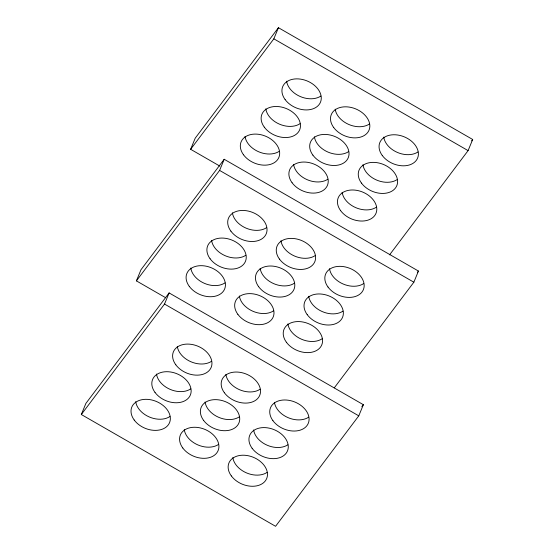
<?xml version="1.0" encoding="UTF-8"?>
<svg xmlns="http://www.w3.org/2000/svg" width="554" height="554" viewBox="0 0 554 554"><rect width="100%" height="100%" fill="white"/><g stroke="black" fill="none" stroke-linecap="round" stroke-linejoin="round"><path stroke-width="0.83" d="M81.313 414.517L85.905 403.381L169.115 292.921L363.369 404.704L358.777 415.839L275.573 526.3L81.313 414.517L164.524 304.056L169.115 292.921M165.646 297.706L136.402 280.878L140.986 269.736L224.197 159.282L418.45 271.058L413.859 282.201L334.297 387.828M219.883 166.131L190.631 149.296L195.223 138.161L278.427 27.7L472.687 139.483L468.095 150.619L389.566 254.868M136.402 280.878L219.606 170.417L224.197 159.282M190.631 149.296L273.842 38.835L278.427 27.7M471.648 140.861L472.687 139.483M417.411 272.443L418.45 271.058M361.81 406.774L363.369 404.704M273.842 38.835L468.095 150.619M219.606 170.417L413.859 282.201M164.524 304.056L358.777 415.839M218.491 444.467A20.422 14.543 22.4 0 1 197.799 444.89A20.422 14.543 22.4 0 1 184.267 429.606M267.056 472.417A20.422 14.543 22.4 0 1 246.364 472.839A20.422 14.543 22.4 0 1 232.832 457.556M260.096 389.24A20.422 14.543 22.4 0 1 239.404 389.663A20.422 14.543 22.4 0 1 225.873 374.379M169.926 416.525A20.422 14.543 22.4 0 1 149.234 416.947A20.422 14.543 22.4 0 1 135.702 401.664M190.728 388.908A20.422 14.543 22.4 0 1 170.036 389.33A20.422 14.543 22.4 0 1 156.505 374.047M211.531 361.298A20.422 14.543 22.4 0 1 190.839 361.72A20.422 14.543 22.4 0 1 177.308 346.43M308.661 417.183A20.422 14.543 22.4 0 1 287.969 417.605A20.422 14.543 22.4 0 1 274.438 402.322M239.293 416.857A20.422 14.543 22.4 0 1 218.601 417.28A20.422 14.543 22.4 0 1 205.07 401.996M287.858 444.8A20.422 14.543 22.4 0 1 267.166 445.222A20.422 14.543 22.4 0 1 253.635 429.939M273.572 310.829A20.422 14.543 22.4 0 1 252.88 311.251A20.422 14.543 22.4 0 1 239.356 295.968M322.137 338.771A20.422 14.543 22.4 0 1 301.445 339.193A20.422 14.543 22.4 0 1 287.914 323.91M315.178 255.595A20.422 14.543 22.4 0 1 294.486 256.017A20.422 14.543 22.4 0 1 280.954 240.734M225.014 282.879A20.422 14.543 22.4 0 1 204.315 283.302A20.422 14.543 22.4 0 1 190.791 268.018M245.817 255.269A20.422 14.543 22.4 0 1 225.118 255.692A20.422 14.543 22.4 0 1 211.593 240.408M266.613 227.652A20.422 14.543 22.4 0 1 245.921 228.075A20.422 14.543 22.4 0 1 232.389 212.791M363.743 283.544A20.422 14.543 22.4 0 1 343.051 283.967A20.422 14.543 22.4 0 1 329.519 268.683M294.375 283.212A20.422 14.543 22.4 0 1 273.683 283.634A20.422 14.543 22.4 0 1 260.151 268.351M342.94 311.161A20.422 14.543 22.4 0 1 322.248 311.583A20.422 14.543 22.4 0 1 308.716 296.293M327.809 179.247A20.422 14.543 22.4 0 1 307.117 179.669A20.422 14.543 22.4 0 1 293.585 164.386M376.374 207.196A20.422 14.543 22.4 0 1 355.682 207.618A20.422 14.543 22.4 0 1 342.15 192.328M369.414 124.02A20.422 14.543 22.4 0 1 348.722 124.442A20.422 14.543 22.4 0 1 335.191 109.159M279.244 151.304A20.422 14.543 22.4 0 1 258.552 151.727A20.422 14.543 22.4 0 1 245.02 136.443M300.046 123.687A20.422 14.543 22.4 0 1 279.354 124.11A20.422 14.543 22.4 0 1 265.823 108.826M320.849 96.071A20.422 14.543 22.4 0 1 300.157 96.493A20.422 14.543 22.4 0 1 286.626 81.209M417.979 151.962A20.422 14.543 22.4 0 1 397.28 152.385A20.422 14.543 22.4 0 1 383.756 137.101M348.611 151.63A20.422 14.543 22.4 0 1 327.92 152.052A20.422 14.543 22.4 0 1 314.388 136.769M397.176 179.579A20.422 14.543 22.4 0 1 376.478 180.002A20.422 14.543 22.4 0 1 362.953 164.718M175.805 364.788A20.422 14.543 22.4 0 0 209.841 369.719A20.422 14.543 22.4 0 0 191.206 344.346A20.422 14.543 22.4 0 0 175.805 364.788M224.37 392.731A20.422 14.543 22.4 0 0 258.406 397.668A20.422 14.543 22.4 0 0 239.771 372.295A20.422 14.543 22.4 0 0 224.37 392.731M272.935 420.68A20.422 14.543 22.4 0 0 306.971 425.611A20.422 14.543 22.4 0 0 288.336 400.237A20.422 14.543 22.4 0 0 272.935 420.68M252.132 448.297A20.422 14.543 22.4 0 0 286.169 453.227A20.422 14.543 22.4 0 0 267.534 427.854A20.422 14.543 22.4 0 0 252.132 448.297M231.33 475.907A20.422 14.543 22.4 0 0 265.366 480.844A20.422 14.543 22.4 0 0 246.731 455.471A20.422 14.543 22.4 0 0 231.33 475.907M203.567 420.348A20.422 14.543 22.4 0 0 237.604 425.285A20.422 14.543 22.4 0 0 218.969 399.905A20.422 14.543 22.4 0 0 203.567 420.348M182.765 447.964A20.422 14.543 22.4 0 0 216.801 452.895A20.422 14.543 22.4 0 0 198.166 427.522A20.422 14.543 22.4 0 0 182.765 447.964M134.207 420.015A20.422 14.543 22.4 0 0 168.236 424.953A20.422 14.543 22.4 0 0 149.601 399.579A20.422 14.543 22.4 0 0 134.207 420.015M155.009 392.405A20.422 14.543 22.4 0 0 189.039 397.336A20.422 14.543 22.4 0 0 170.403 371.963A20.422 14.543 22.4 0 0 155.009 392.405M230.893 231.143A20.422 14.543 22.4 0 0 264.923 236.08A20.422 14.543 22.4 0 0 246.288 210.707A20.422 14.543 22.4 0 0 230.893 231.143M279.458 259.092A20.422 14.543 22.4 0 0 313.488 264.023A20.422 14.543 22.4 0 0 294.853 238.649A20.422 14.543 22.4 0 0 279.458 259.092M328.016 287.034A20.422 14.543 22.4 0 0 362.053 291.972A20.422 14.543 22.4 0 0 343.418 266.599A20.422 14.543 22.4 0 0 328.016 287.034M307.214 314.651A20.422 14.543 22.4 0 0 341.25 319.582A20.422 14.543 22.4 0 0 322.615 294.209A20.422 14.543 22.4 0 0 307.214 314.651M286.418 342.268A20.422 14.543 22.4 0 0 320.447 347.199A20.422 14.543 22.4 0 0 301.812 321.826A20.422 14.543 22.4 0 0 286.418 342.268M258.656 286.709A20.422 14.543 22.4 0 0 292.685 291.639A20.422 14.543 22.4 0 0 274.05 266.266A20.422 14.543 22.4 0 0 258.656 286.709M237.853 314.319A20.422 14.543 22.4 0 0 271.882 319.256A20.422 14.543 22.4 0 0 253.247 293.883A20.422 14.543 22.4 0 0 237.853 314.319M189.288 286.376A20.422 14.543 22.4 0 0 223.317 291.307A20.422 14.543 22.4 0 0 204.682 265.934A20.422 14.543 22.4 0 0 189.288 286.376M210.091 258.76A20.422 14.543 22.4 0 0 244.12 263.697A20.422 14.543 22.4 0 0 225.485 238.317A20.422 14.543 22.4 0 0 210.091 258.76M285.123 99.568A20.422 14.543 22.4 0 0 319.159 104.498A20.422 14.543 22.4 0 0 300.524 79.125A20.422 14.543 22.4 0 0 285.123 99.568M333.688 127.51A20.422 14.543 22.4 0 0 367.724 132.448A20.422 14.543 22.4 0 0 349.082 107.074A20.422 14.543 22.4 0 0 333.688 127.51M382.253 155.459A20.422 14.543 22.4 0 0 416.283 160.39A20.422 14.543 22.4 0 0 397.647 135.017A20.422 14.543 22.4 0 0 382.253 155.459M361.45 183.069A20.422 14.543 22.4 0 0 395.48 188.007A20.422 14.543 22.4 0 0 376.845 162.634A20.422 14.543 22.4 0 0 361.45 183.069M340.648 210.686A20.422 14.543 22.4 0 0 374.684 215.617A20.422 14.543 22.4 0 0 356.049 190.244A20.422 14.543 22.4 0 0 340.648 210.686M312.885 155.127A20.422 14.543 22.4 0 0 346.922 160.058A20.422 14.543 22.4 0 0 328.287 134.684A20.422 14.543 22.4 0 0 312.885 155.127M292.083 182.744A20.422 14.543 22.4 0 0 326.119 187.674A20.422 14.543 22.4 0 0 307.484 162.301A20.422 14.543 22.4 0 0 292.083 182.744M243.518 154.795A20.422 14.543 22.4 0 0 277.554 159.732A20.422 14.543 22.4 0 0 258.919 134.352A20.422 14.543 22.4 0 0 243.518 154.795M264.32 127.178A20.422 14.543 22.4 0 0 298.357 132.115A20.422 14.543 22.4 0 0 279.722 106.742A20.422 14.543 22.4 0 0 264.32 127.178"/></g></svg>
